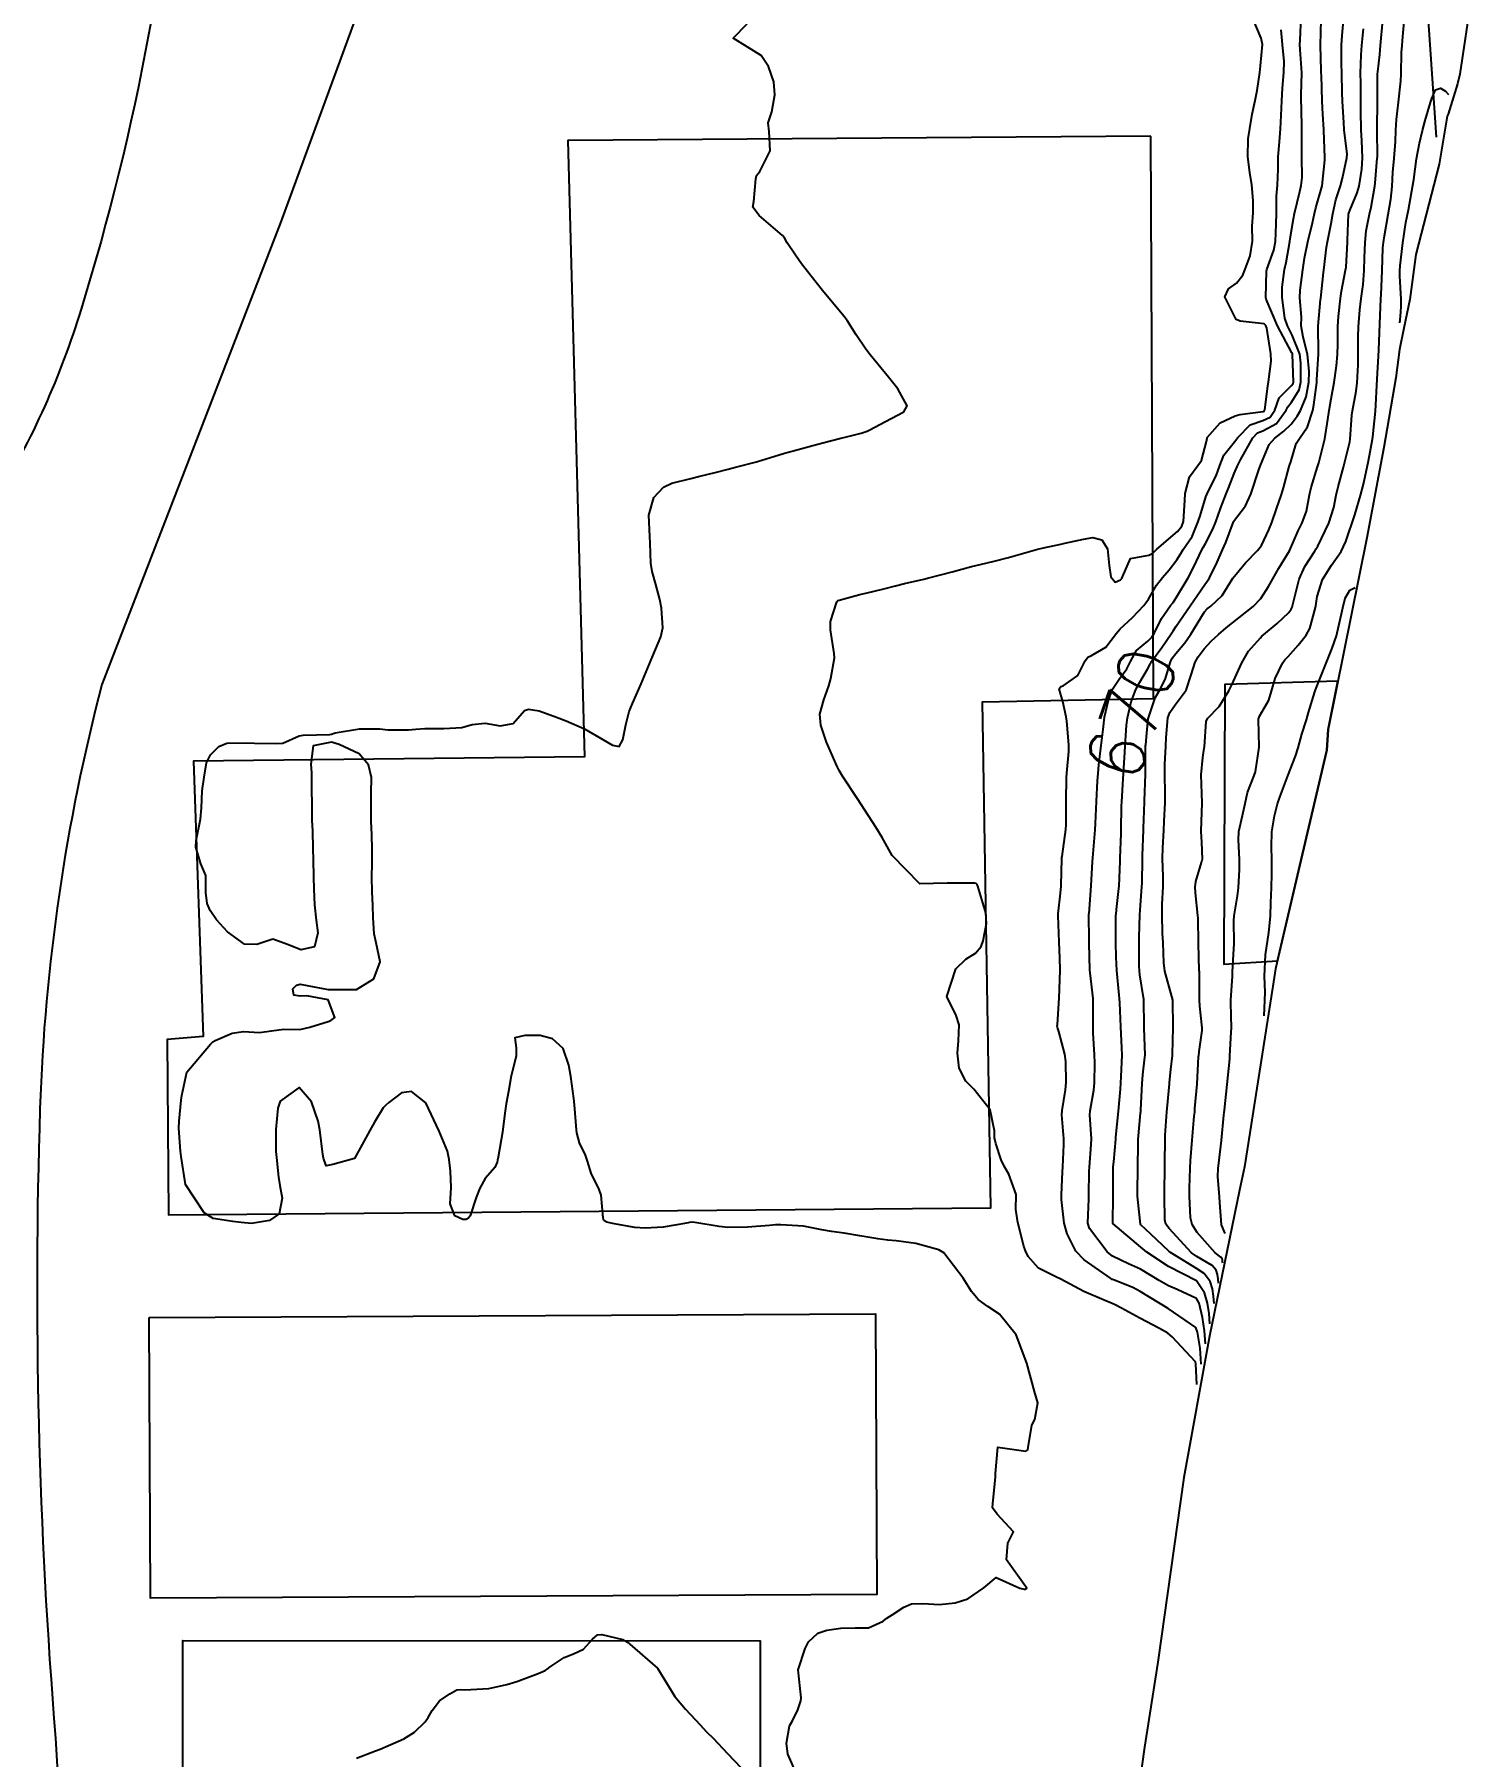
# Model space of a CAD drawing. Header units: metres. Extents: x 292545 to 299085, y 7450245 to 7463078.
# Drawn here: x 296323.2 to 296425.4, y 7457459 to 7457581.5 of the extents above; entities that cross this region are included whole.
import ezdxf
from ezdxf.enums import TextEntityAlignment as Align

# ---------------------------------------------------------------- set-up
doc = ezdxf.new("R2010")
doc.units = ezdxf.units.M
for name, color, linetype in [('Area', 45, 'Continuous'), ('Cotas', 45, 'Continuous'), ('Curvas de Nivel 1m', 11, 'Continuous'), ('Curvas de Nivel 5m', 15, 'Continuous'), ('Edificações', 30, 'Continuous'), ('Vias Primárias', 230, 'Continuous')]:
    doc.layers.add(name, color=color, linetype=linetype)
doc.styles.add('Style-STANDARD', font='STANDARD.shx')

msp = doc.modelspace()

# ---------------------------------------------------------------- linework, layer by layer
at = {"layer": 'Area'}
msp.add_polyline3d([(296425.39, 7457584.26, 678.91), (296424.54, 7457578.68, 677.79), (296424.38, 7457578.01, 678.03), (296423.71, 7457575.85, 675.01), (296423.65, 7457575.7, 675.85), (296423.07, 7457572.3, 674.47), (296421.42, 7457565.86, 673.89), (296420.99, 7457562.66, 673.6), (296420.57, 7457560.62, 673.49), (296420.26, 7457559.1, 673.39), (296420, 7457557.09, 673.34), (296419.14, 7457552.13, 673.17), (296417.93, 7457545.71, 680.85), (296415.18, 7457532.09, 690.91), (296415.08, 7457530.62, 690.82), (296411.45, 7457515.07, 690.03), (296411.26, 7457513.83, 674.67), (296410.31, 7457507.77, 674.33), (296409.23, 7457500.97, 673.93), (296408.87, 7457499.32, 673.85), (296406.74, 7457488.94, 676.63), (296404.92, 7457478.88, 667.1), (296403.06, 7457465.75, 668.63), (296402.11, 7457459.71, 667.44), (296401.34, 7457454.13, 676.14)], dxfattribs=at)
at = {"layer": 'Curvas de Nivel 1m', "flags": 128}
for points, elevation in [([(296377.4, 7457457.76), (296376.76, 7457459.21), (296376.65, 7457459.99), (296376.87, 7457461.21), (296377.07, 7457461.58), (296377.46, 7457462.35), (296377.67, 7457462.99), (296377.69, 7457463.2), (296377.49, 7457465.2), (296377.99, 7457466.72), (296378.21, 7457467.19), (296378.89, 7457467.82), (296379.53, 7457468.02), (296380.52, 7457468.17), (296381.53, 7457468.18), (296382.48, 7457468.19), (296383.54, 7457468.67), (296383.79, 7457468.87), (296384.16, 7457469.12), (296384.99, 7457469.67), (296385.55, 7457469.9), (296386.36, 7457469.91), (296387.55, 7457469.86), (296388.65, 7457469.97), (296389.55, 7457470.25), (296390.68, 7457471.04), (296391.57, 7457471.78), (296393.25, 7457471.01), (296393.56, 7457470.93), (296393.64, 7457470.93), (296393.74, 7457471.01), (296393.57, 7457471.26), (296392.3, 7457473.02), (296392.4, 7457474.22), (296392.8, 7457475.02), (296391.63, 7457476.27), (296391.32, 7457476.73), (296391.34, 7457477.03), (296391.53, 7457478.91), (296391.53, 7457479.03), (296391.53, 7457479.16), (296391.68, 7457481.03), (296393.68, 7457480.75), (296393.83, 7457480.86), (296393.84, 7457481.01), (296394.11, 7457482.6), (296394.31, 7457483), (296394.53, 7457484.19), (296394.29, 7457485), (296393.75, 7457487.01), (296392.99, 7457489.02), (296391.8, 7457490.5), (296390.98, 7457491.04), (296390.29, 7457491.54), (296389.81, 7457492.12), (296389.23, 7457493.07), (296387.84, 7457494.87), (296387.5, 7457495.08), (296385.86, 7457495.53), (296384.46, 7457495.72), (296383.86, 7457495.76), (296383.15, 7457495.85), (296381.86, 7457496.08), (296380.76, 7457496.27), (296379.86, 7457496.38), (296379.18, 7457496.49), (296377.87, 7457496.76), (296376.24, 7457496.85), (296375.87, 7457496.84), (296375.45, 7457496.81), (296373.87, 7457496.68), (296372.47, 7457496.66), (296371.87, 7457496.73), (296370.14, 7457497.02), (296369.87, 7457497.03), (296369.54, 7457496.97), (296367.87, 7457496.69), (296366.59, 7457496.61), (296365.87, 7457496.67), (296364.27, 7457496.95), (296363.87, 7457497.04), (296363.66, 7457497.16), (296363.61, 7457497.36), (296363.47, 7457498.95), (296363.33, 7457499.37), (296362.76, 7457500.53), (296362.5, 7457501.38), (296362.35, 7457501.81), (296361.94, 7457502.68), (296361.75, 7457503.39), (296361.72, 7457503.62), (296361.57, 7457505.39), (296361.53, 7457505.84), (296361.32, 7457507.4), (296361.18, 7457508.21), (296360.76, 7457509.4), (296360.02, 7457510.09), (296359.13, 7457510.32), (296358.03, 7457510.32), (296357.32, 7457510.14), (296357.42, 7457509.44), (296357.42, 7457508.85), (296357.07, 7457507.44), (296356.87, 7457506.34), (296356.72, 7457505.45), (296356.62, 7457504.79), (296356.45, 7457503.45), (296356.14, 7457501.67), (296356.1, 7457501.46), (296356.07, 7457501.31), (296355.91, 7457500.93), (296355.22, 7457500.15), (296354.85, 7457499.47), (296354.57, 7457498.79), (296354.15, 7457497.48), (296354.03, 7457497.32), (296353.87, 7457497.23), (296353.62, 7457497.24), (296353.07, 7457497.49), (296352.74, 7457498.35), (296352.8, 7457499.5), (296352.75, 7457500.66), (296352.65, 7457501.5), (296352.53, 7457502.1), (296351.94, 7457503.51), (296351, 7457505.52), (296349.98, 7457506.34), (296349.28, 7457506.23), (296348.37, 7457505.55), (296348.15, 7457505.37), (296347.97, 7457505.18), (296347.35, 7457504.16), (296347.02, 7457503.56), (296345.92, 7457501.58), (296344.38, 7457501.14), (296343.92, 7457501.04), (296343.71, 7457501.6), (296343.68, 7457501.85), (296343.47, 7457503.6), (296343.33, 7457504.23), (296342.87, 7457505.61), (296341.98, 7457506.62), (296340.64, 7457505.64), (296340.46, 7457505.15), (296340.34, 7457503.64), (296340.34, 7457502.06), (296340.37, 7457501.64), (296340.51, 7457500.24), (296340.61, 7457499.64), (296340.79, 7457498.74), (296340.56, 7457497.64), (296339.87, 7457497.16), (296338.59, 7457496.94), (296337.87, 7457497.01), (296337.27, 7457497.08), (296335.87, 7457497.3), (296335.23, 7457497.71), (296333.9, 7457499.72), (296333.59, 7457501.72), (296333.55, 7457502.1), (296333.44, 7457503.73), (296333.45, 7457504.23), (296333.6, 7457505.72), (296333.65, 7457506.05), (296333.99, 7457507.72), (296335.69, 7457509.69), (296335.85, 7457509.86), (296336.02, 7457509.96), (296337.22, 7457510.48), (296338.03, 7457510.61), (296339.16, 7457510.52), (296340.03, 7457510.65), (296340.89, 7457510.77), (296342.03, 7457510.75), (296342.74, 7457510.9), (296344.04, 7457511.32), (296344.25, 7457511.39), (296344.53, 7457511.6), (296344.06, 7457512.85), (296342.53, 7457513.14), (296342.06, 7457513.12), (296341.61, 7457513.18), (296341.55, 7457513.63), (296341.8, 7457513.89), (296342.07, 7457513.98), (296344.06, 7457513.6), (296346.06, 7457513.58), (296347.29, 7457514.35), (296347.76, 7457515.56), (296347.46, 7457516.91), (296347.33, 7457517.56), (296347.26, 7457518.7), (296347.22, 7457519.56), (296347.18, 7457520.54), (296347.16, 7457521.57), (296347.17, 7457522.57), (296347.18, 7457523.56), (296347.16, 7457524.59), (296347.12, 7457525.56), (296347.11, 7457526.67), (296347.12, 7457527.56), (296347.13, 7457528.67), (296346.93, 7457529.56), (296346.26, 7457530.34), (296344.84, 7457531.02), (296344.28, 7457531.18), (296342.98, 7457530.91), (296342.82, 7457529.61), (296342.87, 7457528.99), (296342.87, 7457527.61), (296342.88, 7457526.96), (296342.9, 7457525.61), (296342.93, 7457524.88), (296342.97, 7457523.61), (296342.99, 7457522.8), (296343.02, 7457521.61), (296343.04, 7457520.72), (296343.09, 7457519.61), (296343.21, 7457518.52), (296343.31, 7457517.61), (296343.09, 7457516.63), (296342.1, 7457516.41), (296341.24, 7457516.77), (296340.11, 7457517.17), (296338.97, 7457516.79), (296338.1, 7457516.81), (296336.88, 7457517.68), (296336.12, 7457518.54), (296335.65, 7457519.22), (296335.44, 7457519.7), (296335.36, 7457520.49), (296335.34, 7457521.7), (296334.99, 7457522.52), (296334.63, 7457523.71), (296334.66, 7457524.18), (296334.96, 7457525.71), (296335.03, 7457526.52), (296335.1, 7457527.71), (296335.23, 7457528.69), (296335.4, 7457529.7), (296335.68, 7457530.28), (296336.27, 7457530.88), (296336.85, 7457531.11), (296338.27, 7457531.14), (296338.82, 7457531.12), (296340.27, 7457531.08), (296340.82, 7457531.1), (296341.99, 7457531.62), (296342.28, 7457531.67), (296344.16, 7457531.73), (296344.28, 7457531.76), (296344.54, 7457531.85), (296346.29, 7457532.12), (296347.73, 7457532.12), (296348.29, 7457532.06), (296349.77, 7457532.05), (296350.29, 7457532.1), (296350.92, 7457532.15), (296352.29, 7457532.15), (296353.55, 7457532.23), (296354.29, 7457532.44), (296355.23, 7457532.53), (296356.29, 7457532.34), (296357.22, 7457532.51), (296358.02, 7457533.43), (296358.3, 7457533.52), (296359.06, 7457533.42), (296360.3, 7457532.96), (296360.99, 7457532.7), (296362.28, 7457532.14), (296363.59, 7457531.37), (296364.27, 7457530.96), (296364.74, 7457530.88), (296365.01, 7457531.35), (296365.22, 7457532.42), (296365.46, 7457533.35), (296365.71, 7457533.94), (296366.32, 7457535.34), (296366.92, 7457536.76), (296367.15, 7457537.33), (296367.72, 7457538.67), (296367.86, 7457539.32), (296367.77, 7457540.7), (296367.64, 7457541.32), (296367.35, 7457542.39), (296367.1, 7457543.33), (296367.01, 7457543.91), (296366.96, 7457545.33), (296366.94, 7457545.82), (296366.87, 7457547.33), (296367.22, 7457548.59), (296367.9, 7457549.32), (296368.5, 7457549.59), (296369.85, 7457549.94), (296370.5, 7457550.1), (296371.59, 7457550.36), (296372.51, 7457550.59), (296373.03, 7457550.73), (296374.51, 7457551.13), (296374.6, 7457551.15), (296374.9, 7457551.24), (296376.13, 7457551.61), (296376.52, 7457551.73), (296377.23, 7457551.92), (296378.52, 7457552.27), (296379.24, 7457552.47), (296380.53, 7457552.8), (296380.82, 7457552.88), (296381.96, 7457553.16), (296382.39, 7457553.3), (296382.54, 7457553.37), (296383.69, 7457553.99), (296384.55, 7457554.44), (296384.99, 7457554.68), (296385.23, 7457555.11), (296384.57, 7457556.32), (296383.92, 7457557.13), (296382.61, 7457558.74), (296382.3, 7457559.14), (296381.62, 7457560.16), (296380.97, 7457561.16), (296380.83, 7457561.36), (296380.64, 7457561.59), (296379.32, 7457563.18), (296378.66, 7457563.99), (296377.72, 7457565.2), (296377.29, 7457565.81), (296376.7, 7457566.69), (296376.52, 7457567.04), (296376.38, 7457567.21), (296374.72, 7457568.65), (296374.27, 7457569.24), (296374.34, 7457569.64), (296374.47, 7457571.24), (296374.51, 7457571.49), (296374.76, 7457571.77), (296375.49, 7457573.23), (296375.42, 7457574.61), (296375.35, 7457575.23), (296375.61, 7457576.02), (296375.83, 7457577.22), (296375.75, 7457578.14), (296375.38, 7457579.23), (296374.85, 7457580.03), (296372.87, 7457581.26), (296373.86, 7457582.27)], 667), ([(296405.85, 7457485.5), (296405.78, 7457486.97), (296405.76, 7457487.11), (296404.08, 7457488.89), (296403.78, 7457489.14), (296403.19, 7457489.49), (296401.79, 7457490.21), (296400.49, 7457490.93), (296400.03, 7457491.16), (296399.81, 7457491.26), (296399.25, 7457491.5), (296397.81, 7457492.1), (296396.18, 7457492.98), (296395.82, 7457493.15), (296394.59, 7457493.76), (296393.84, 7457494.61), (296393.65, 7457495.01), (296393.54, 7457495.33), (296393.11, 7457497.02), (296392.96, 7457497.94), (296393, 7457499.02), (296392.48, 7457500.46), (296392.13, 7457501.03), (296391.93, 7457501.48), (296391.54, 7457502.64), (296391.46, 7457503.03), (296391.44, 7457503.54), (296391.14, 7457505.04), (296389.98, 7457506.49), (296389.41, 7457507.06), (296388.93, 7457508), (296388.81, 7457509.07), (296388.88, 7457509.93), (296388.94, 7457511.07), (296388.73, 7457511.75), (296388.06, 7457513.08), (296388.7, 7457515.07), (296389.41, 7457515.74), (296390.1, 7457516.17), (296390.51, 7457516.64), (296390.64, 7457517.04), (296390.88, 7457518.29), (296390.84, 7457519.04), (296390.26, 7457520.94), (296390.22, 7457521.05), (296390.15, 7457521.12), (296390.06, 7457521.15), (296388.15, 7457521.16), (296388.08, 7457521.16), (296386.15, 7457521.1), (296384.18, 7457523.12), (296383.46, 7457524.4), (296383, 7457525.14), (296382.22, 7457526.35), (296381.7, 7457527.16), (296380.65, 7457528.77), (296380.4, 7457529.17), (296380.26, 7457529.44), (296379.49, 7457531.18), (296379.09, 7457532.38), (296379.03, 7457533.18), (296379.3, 7457534.2), (296379.66, 7457535.18), (296379.8, 7457535.7), (296380.06, 7457537.17), (296380.05, 7457537.48), (296379.78, 7457539.18), (296379.79, 7457539.76), (296380.24, 7457541.17), (296380.31, 7457541.25), (296380.39, 7457541.28), (296381.88, 7457541.68), (296382.4, 7457541.81), (296383.48, 7457542.06), (296384.41, 7457542.3), (296385.06, 7457542.47), (296386.42, 7457542.77), (296386.68, 7457542.84), (296387.62, 7457543.08), (296388.43, 7457543.29), (296389.82, 7457543.67), (296390.43, 7457543.82), (296391.42, 7457544.05), (296392.44, 7457544.32), (296394.27, 7457544.83), (296394.44, 7457544.88), (296394.54, 7457544.91), (296394.94, 7457545), (296396.17, 7457545.26), (296396.45, 7457545.33), (296397.78, 7457545.63), (296398.45, 7457545.73), (296399.08, 7457545.58), (296399.48, 7457544.94), (296399.61, 7457543.75), (296399.73, 7457542.94), (296400.03, 7457542.55), (296400.41, 7457542.73), (296400.52, 7457542.83), (296400.56, 7457542.93), (296401.12, 7457544.24), (296402.44, 7457544.48), (296402.72, 7457544.63), (296403, 7457544.9), (296404.46, 7457546.16), (296404.78, 7457546.55), (296404.89, 7457546.88), (296404.98, 7457548.38), (296405.02, 7457548.87), (296405.32, 7457550.05), (296405.91, 7457550.87), (296406.17, 7457551.21), (296406.53, 7457552.57), (296406.58, 7457552.81), (296406.59, 7457552.86), (296407.5, 7457553.9), (296408.56, 7457554.4), (296408.91, 7457554.49), (296410.56, 7457554.7), (296410.64, 7457554.73), (296410.68, 7457554.81), (296410.89, 7457556.5), (296410.95, 7457556.81), (296411.13, 7457558.27), (296411.1, 7457558.81), (296410.82, 7457560.62), (296410.74, 7457560.81), (296410.63, 7457560.94), (296408.92, 7457561.12), (296408.64, 7457561.25), (296407.84, 7457562.85), (296408.09, 7457563.42), (296408.67, 7457563.82), (296409.11, 7457564.4), (296409.29, 7457564.83), (296409.64, 7457565.77), (296409.81, 7457566.82), (296409.78, 7457567.89), (296409.85, 7457568.82), (296409.86, 7457569.7), (296409.75, 7457570.83), (296409.62, 7457571.69), (296409.46, 7457572.82), (296409.5, 7457574.1), (296409.61, 7457574.82), (296409.79, 7457575.84), (296409.99, 7457576.82), (296410.13, 7457577.52), (296410.32, 7457578.82), (296410.38, 7457579.28), (296410.51, 7457580.81), (296410.43, 7457581.26), (296409.76, 7457582.82)], 668), ([(296406.77, 7457489.82), (296406.72, 7457490.54), (296406.61, 7457491.28), (296406.39, 7457492.01), (296405.82, 7457492.87), (296403.83, 7457493.88), (296402.29, 7457494.91), (296401.85, 7457495.26), (296399.87, 7457496.94), (296399.9, 7457498.94), (296399.9, 7457499.67), (296399.89, 7457500.94), (296399.89, 7457500.97), (296399.93, 7457501.34), (296400.07, 7457502.94), (296400.09, 7457503.08), (296400.27, 7457504.94), (296400.41, 7457506.51), (296400.44, 7457506.93), (296400.47, 7457507.4), (296400.53, 7457508.93), (296400.52, 7457509.44), (296400.44, 7457510.93), (296400.36, 7457512.63), (296400.34, 7457512.94), (296400.32, 7457513.19), (296400.16, 7457514.94), (296400.1, 7457515.9), (296400.07, 7457516.93), (296400.09, 7457518.89), (296400.1, 7457518.93), (296400.14, 7457519.29), (296400.3, 7457520.78), (296400.31, 7457520.93), (296400.4, 7457522.71), (296400.4, 7457522.93), (296400.45, 7457524.68), (296400.45, 7457524.93), (296400.49, 7457526.66), (296400.5, 7457526.93), (296400.6, 7457528.58), (296400.62, 7457528.93), (296400.72, 7457530.47), (296400.75, 7457530.93), (296400.84, 7457532.38), (296400.9, 7457532.92), (296401.17, 7457534.06), (296401.5, 7457534.92), (296401.8, 7457535.44), (296402.34, 7457536.37), (296402.52, 7457536.73), (296402.63, 7457536.91), (296403.35, 7457537.91), (296404.02, 7457538.89), (296404.16, 7457539.11), (296404.38, 7457539.43), (296405.36, 7457540.88), (296406.41, 7457542.4), (296406.61, 7457542.66), (296406.75, 7457542.86), (296407.3, 7457543.99), (296407.68, 7457544.85), (296407.91, 7457545.39), (296408.45, 7457546.84), (296408.46, 7457546.87), (296409.31, 7457548), (296409.68, 7457548.82), (296410.26, 7457550.56), (296410.36, 7457550.81), (296410.52, 7457551.21), (296410.98, 7457552.35), (296411.39, 7457552.8), (296412.03, 7457553.3), (296412.55, 7457553.79), (296412.98, 7457554.36), (296413.21, 7457554.78), (296413.61, 7457555.74), (296413.8, 7457556.78), (296413.83, 7457557.54), (296413.72, 7457558.78), (296413.41, 7457559.99), (296413.27, 7457560.78), (296413.28, 7457561.42), (296413.18, 7457562.78), (296413.19, 7457563.32), (296413.39, 7457564.78), (296413.51, 7457565.6), (296413.75, 7457566.77), (296414.07, 7457568.12), (296414.22, 7457568.77), (296414.32, 7457569.18), (296414.75, 7457570.76), (296414.96, 7457572.57), (296414.96, 7457572.76), (296414.87, 7457574.68), (296414.87, 7457574.76), (296414.81, 7457575.85), (296414.77, 7457576.76), (296414.7, 7457578.62), (296414.69, 7457578.76), (296414.69, 7457578.92), (296414.64, 7457580.76), (296414.68, 7457582.56)], 671), ([(296407.08, 7457491.26), (296407.04, 7457491.78), (296406.96, 7457492.3), (296406.8, 7457492.82), (296406.36, 7457493.39), (296405.83, 7457493.75), (296403.98, 7457494.89), (296403.84, 7457494.99), (296402.58, 7457496.19), (296401.87, 7457496.84), (296401.83, 7457496.91), (296401.64, 7457498.66), (296401.63, 7457498.91), (296401.63, 7457499.18), (296401.65, 7457500.91), (296401.66, 7457502.63), (296401.67, 7457502.91), (296401.84, 7457504.79), (296401.85, 7457504.91), (296401.86, 7457505.02), (296401.95, 7457506.91), (296402, 7457507.52), (296402.15, 7457508.77), (296402.16, 7457508.91), (296402.09, 7457510.85), (296402.09, 7457510.91), (296402.08, 7457512.89), (296402.08, 7457512.91), (296402.06, 7457513.01), (296401.8, 7457514.63), (296401.77, 7457514.91), (296401.75, 7457515.25), (296401.73, 7457516.91), (296401.74, 7457517.3), (296401.79, 7457518.91), (296401.81, 7457519.24), (296401.94, 7457520.91), (296401.95, 7457521.12), (296401.97, 7457522.91), (296401.97, 7457523.13), (296402.04, 7457524.91), (296402.05, 7457525.07), (296402.13, 7457526.91), (296402.13, 7457527.01), (296402.18, 7457528.91), (296402.18, 7457528.99), (296402.2, 7457530.91), (296402.21, 7457530.98), (296402.29, 7457531.83), (296402.38, 7457532.83), (296402.4, 7457532.91), (296402.89, 7457534.33), (296403.2, 7457534.9), (296403.58, 7457535.64), (296403.96, 7457536.89), (296404.09, 7457537.15), (296404.35, 7457537.48), (296405, 7457538.24), (296405.42, 7457538.87), (296406.39, 7457540.46), (296406.58, 7457540.67), (296406.83, 7457540.86), (296407.64, 7457541.61), (296408.41, 7457542.84), (296409.31, 7457543.94), (296410.17, 7457544.81), (296410.45, 7457545.18), (296410.97, 7457546.29), (296411.17, 7457546.8), (296411.5, 7457547.77), (296411.86, 7457548.8), (296412.02, 7457549.28), (296412.42, 7457550.79), (296412.44, 7457550.87), (296412.52, 7457551.13), (296412.9, 7457552.42), (296413.14, 7457552.78), (296413.72, 7457553.61), (296414.1, 7457554.77), (296414.17, 7457555.17), (296414.37, 7457556.77), (296414.39, 7457556.97), (296414.49, 7457558.77), (296414.49, 7457558.89), (296414.48, 7457560.76), (296414.65, 7457562.66), (296414.66, 7457562.75), (296414.85, 7457564.58), (296414.87, 7457564.76), (296415.07, 7457566.38), (296415.14, 7457566.76), (296415.4, 7457568.07), (296415.51, 7457568.75), (296415.74, 7457569.75), (296416.06, 7457570.75), (296416.21, 7457571.29), (296416.52, 7457572.74), (296416.53, 7457572.99), (296416.33, 7457574.74), (296416.29, 7457575.26), (296416.21, 7457576.75), (296416.18, 7457577.39), (296416.16, 7457578.75), (296416.14, 7457579.46), (296416.14, 7457580.75), (296416.19, 7457581.43), (296416.29, 7457582.75)], 672), ([(296407.69, 7457494.14), (296407.68, 7457494.23), (296407.67, 7457494.34), (296407.64, 7457494.44), (296407.54, 7457494.55), (296407.14, 7457494.85), (296405.86, 7457496.31), (296405.52, 7457496.87), (296405.4, 7457497.35), (296405.33, 7457498.88), (296405.33, 7457499.45), (296405.37, 7457500.88), (296405.4, 7457501.4), (296405.51, 7457502.87), (296405.66, 7457504.57), (296405.69, 7457504.86), (296405.71, 7457505.12), (296405.87, 7457506.86), (296405.97, 7457508.82), (296405.98, 7457508.86), (296406.02, 7457509.18), (296406.22, 7457510.67), (296406.22, 7457510.86), (296406.06, 7457512.4), (296406.03, 7457512.86), (296406.03, 7457514.81), (296406.03, 7457514.86), (296406.02, 7457514.93), (296405.96, 7457516.86), (296405.93, 7457518.66), (296405.91, 7457518.86), (296405.75, 7457520.47), (296405.73, 7457520.87), (296405.77, 7457521.26), (296406.18, 7457522.63), (296406.23, 7457522.81), (296406.24, 7457522.86), (296406.19, 7457524.06), (296406.16, 7457524.82), (296406.16, 7457524.86), (296406.22, 7457526.86), (296406.16, 7457528.86), (296406.27, 7457530.08), (296406.37, 7457530.76), (296406.38, 7457530.86), (296406.5, 7457532.66), (296406.61, 7457532.86), (296407.44, 7457533.72), (296408.13, 7457534.84), (296408.2, 7457534.97), (296408.33, 7457535.25), (296409.04, 7457536.83), (296409.53, 7457537.65), (296410.37, 7457538.61), (296410.47, 7457538.71), (296410.58, 7457538.81), (296411.56, 7457539.62), (296412.39, 7457540.41), (296412.55, 7457540.63), (296412.62, 7457540.79), (296412.98, 7457542.21), (296413.13, 7457542.78), (296413.53, 7457543.67), (296414.24, 7457544.77), (296414.32, 7457544.9), (296414.45, 7457545.12), (296415.24, 7457546.76), (296415.59, 7457547.87), (296415.76, 7457548.75), (296415.9, 7457549.34), (296416.28, 7457550.74), (296416.52, 7457551.69), (296416.73, 7457552.54), (296416.76, 7457552.74), (296416.87, 7457554.43), (296416.91, 7457554.74), (296417.17, 7457556.14), (296417.24, 7457556.73), (296417.31, 7457558.01), (296417.33, 7457558.73), (296417.32, 7457560.03), (296417.34, 7457560.73), (296417.45, 7457561.93), (296417.54, 7457562.73), (296417.67, 7457563.73), (296417.75, 7457564.73), (296417.78, 7457565.63), (296417.82, 7457566.73), (296417.88, 7457567.56), (296418.12, 7457568.73), (296418.24, 7457569.22), (296418.51, 7457570.72), (296418.53, 7457570.94), (296418.68, 7457572.72), (296418.69, 7457572.81), (296418.68, 7457574.72), (296418.68, 7457574.84), (296418.7, 7457576.72), (296418.7, 7457576.84), (296418.7, 7457578.72), (296418.71, 7457578.86), (296418.86, 7457580.09), (296418.92, 7457580.72), (296419.07, 7457582.53)], 674), ([(296406.16, 7457486.94), (296406.07, 7457488.09), (296405.89, 7457489.21), (296405.78, 7457489.56), (296403.8, 7457490.89), (296401.82, 7457492.12), (296401.29, 7457492.39), (296399.91, 7457492.94), (296399.85, 7457492.96), (296399.82, 7457492.97), (296399.71, 7457493.06), (296397.84, 7457494.37), (296397.23, 7457494.97), (296396.61, 7457496.22), (296396.4, 7457496.97), (296396.21, 7457498.65), (296396.22, 7457498.98), (296396.28, 7457500.61), (296396.3, 7457500.98), (296396.38, 7457502.54), (296396.38, 7457502.98), (296396.25, 7457504.68), (296396.26, 7457504.98), (296396.5, 7457506.46), (296396.55, 7457506.97), (296396.53, 7457508.46), (296396.46, 7457508.98), (296396.03, 7457510.61), (296395.94, 7457510.89), (296395.92, 7457510.98), (296395.93, 7457511.09), (296396.06, 7457512.98), (296396.13, 7457514.94), (296396.13, 7457514.98), (296396.1, 7457515.81), (296396.05, 7457516.98), (296395.97, 7457518.82), (296395.98, 7457518.98), (296396.15, 7457520.44), (296396.19, 7457520.94), (296396.2, 7457520.98), (296396.25, 7457522.91), (296396.25, 7457522.98), (296396.26, 7457523.06), (296396.52, 7457524.98), (296396.54, 7457525.31), (296396.54, 7457526.98), (296396.57, 7457528.66), (296396.59, 7457528.98), (296396.73, 7457530.51), (296396.74, 7457530.98), (296396.59, 7457532.68), (296396.56, 7457532.98), (296396.31, 7457534.08), (296396.05, 7457534.98), (296396.18, 7457535.13), (296396.33, 7457535.19), (296397.38, 7457535.92), (296397.9, 7457536.96), (296398.09, 7457537.22), (296398.35, 7457537.34), (296399.36, 7457537.94), (296400.12, 7457538.93), (296400.38, 7457539.23), (296401.27, 7457540.04), (296402.08, 7457540.91), (296402.22, 7457541.08), (296402.4, 7457541.34), (296402.97, 7457542.34), (296403.39, 7457542.9), (296403.87, 7457543.44), (296404.43, 7457544.14), (296404.71, 7457544.6), (296404.88, 7457544.88), (296405.5, 7457545.82), (296405.95, 7457546.87), (296406.07, 7457547.27), (296406.49, 7457548.62), (296406.55, 7457548.8), (296406.58, 7457548.86), (296407.23, 7457550.13), (296407.48, 7457550.85), (296407.76, 7457551.6), (296408.53, 7457552.54), (296408.76, 7457552.84), (296409.63, 7457553.74), (296410.55, 7457554.05), (296411.07, 7457554.29), (296411.38, 7457554.8), (296411.71, 7457555.66), (296412.58, 7457556.55), (296412.69, 7457556.68), (296412.71, 7457556.79), (296412.64, 7457558.75), (296412.64, 7457558.79), (296412.6, 7457558.87), (296411.59, 7457560.8), (296410.78, 7457562.68), (296410.75, 7457562.81), (296410.81, 7457564.68), (296410.83, 7457564.81), (296411.32, 7457566.18), (296411.44, 7457566.8), (296411.49, 7457568.02), (296411.51, 7457568.8), (296411.52, 7457570.02), (296411.57, 7457570.8), (296411.62, 7457571.94), (296411.64, 7457572.8), (296411.72, 7457573.87), (296411.8, 7457574.8), (296411.85, 7457575.75), (296411.88, 7457576.8), (296411.93, 7457577.7), (296412.04, 7457578.8), (296412.06, 7457579.59), (296411.94, 7457580.8), (296411.84, 7457581.84)], 669), ([(296407.38, 7457492.7), (296407.36, 7457493.01), (296407.32, 7457493.32), (296407.22, 7457493.63), (296406.94, 7457493.96), (296405.84, 7457494.6), (296405.47, 7457494.87), (296403.87, 7457496.59), (296403.65, 7457496.89), (296403.56, 7457497.21), (296403.55, 7457498.89), (296403.55, 7457499.25), (296403.56, 7457500.89), (296403.56, 7457501.26), (296403.58, 7457502.89), (296403.6, 7457503.24), (296403.72, 7457504.89), (296403.73, 7457505.13), (296403.89, 7457506.89), (296403.9, 7457506.98), (296404, 7457507.91), (296404.11, 7457508.89), (296404.11, 7457508.99), (296404.16, 7457510.89), (296404.13, 7457512.83), (296404.12, 7457512.89), (296404.11, 7457512.94), (296404.06, 7457513.1), (296403.57, 7457514.9), (296403.5, 7457515.49), (296403.44, 7457516.9), (296403.41, 7457517.6), (296403.37, 7457518.9), (296403.38, 7457519.66), (296403.44, 7457520.9), (296403.44, 7457521.62), (296403.41, 7457522.9), (296403.42, 7457523.67), (296403.5, 7457524.9), (296403.53, 7457525.57), (296403.59, 7457526.9), (296403.59, 7457527.53), (296403.57, 7457528.9), (296403.57, 7457529.59), (296403.63, 7457530.9), (296403.67, 7457531.51), (296403.79, 7457532.9), (296403.92, 7457533.28), (296404.31, 7457533.83), (296405.08, 7457534.88), (296405.44, 7457535.98), (296405.72, 7457536.87), (296405.95, 7457537.26), (296406.36, 7457537.82), (296406.86, 7457538.36), (296407.38, 7457538.85), (296407.92, 7457539.31), (296408.38, 7457539.66), (296409.85, 7457540.82), (296410.4, 7457541.4), (296410.95, 7457542.26), (296411.24, 7457542.8), (296411.68, 7457543.55), (296412.44, 7457544.79), (296413.04, 7457546.2), (296413.33, 7457546.78), (296413.65, 7457547.61), (296413.86, 7457548.78), (296413.98, 7457549.29), (296414.43, 7457550.77), (296414.45, 7457550.83), (296414.52, 7457551.04), (296414.95, 7457552.76), (296415.17, 7457554.14), (296415.25, 7457554.76), (296415.41, 7457555.59), (296415.62, 7457556.75), (296415.78, 7457557.94), (296415.86, 7457558.75), (296415.88, 7457559.48), (296415.87, 7457560.75), (296415.92, 7457561.46), (296416.07, 7457562.75), (296416.14, 7457563.26), (296416.43, 7457564.74), (296416.46, 7457564.96), (296416.55, 7457566.74), (296416.55, 7457566.89), (296416.63, 7457568.74), (296416.65, 7457568.81), (296416.73, 7457569), (296417.24, 7457570.24), (296417.38, 7457570.73), (296417.57, 7457571.93), (296417.62, 7457572.73), (296417.57, 7457573.94), (296417.54, 7457574.73), (296417.51, 7457576.04), (296417.5, 7457576.73), (296417.5, 7457578.07), (296417.49, 7457578.73), (296417.53, 7457580.06), (296417.58, 7457580.73), (296417.71, 7457581.91)], 673), ([(296420.29, 7457561), (296420.33, 7457561.46), (296420.35, 7457561.82), (296420.37, 7457562.14), (296420.38, 7457562.42), (296420.38, 7457562.69), (296420.29, 7457564.32), (296420.29, 7457564.7), (296420.31, 7457565.06), (296420.49, 7457566.69), (296420.72, 7457568.13), (296420.9, 7457569.04), (296421.28, 7457571.21), (296421.47, 7457572.68), (296421.68, 7457573.79), (296421.89, 7457574.68), (296422.09, 7457575.4), (296422.47, 7457576.67), (296422.55, 7457576.95), (296422.83, 7457577.58), (296423.18, 7457577.69), (296423.53, 7457577.48), (296423.74, 7457577.25)], 676), ([(296410.63, 7457511.71), (296410.71, 7457513.38), (296410.65, 7457514.53), (296410.72, 7457516.05), (296410.96, 7457517.65), (296411.08, 7457518.81), (296411.11, 7457519.78), (296411.15, 7457520.81), (296411.17, 7457521.81), (296411.18, 7457522.81), (296411.15, 7457523.76), (296411.18, 7457524.81), (296411.36, 7457525.95), (296411.59, 7457526.8), (296411.75, 7457527.27), (296412.25, 7457528.6), (296412.32, 7457528.79), (296412.86, 7457530.19), (296413.04, 7457530.78), (296413.31, 7457531.75), (296413.64, 7457532.78), (296413.79, 7457533.28), (296414.23, 7457534.77), (296414.25, 7457534.84), (296414.33, 7457535.01), (296415.48, 7457537.87), (296415.78, 7457538.75), (296416.17, 7457540.53), (296416.22, 7457540.74), (296416.4, 7457541.43), (296416.72, 7457542), (296417.1, 7457542.17)], 676), ([(296346.06, 7457458.93), (296347.42, 7457459.43), (296347.74, 7457459.56), (296349.43, 7457460.3), (296350.19, 7457460.77), (296350.95, 7457461.51), (296351.16, 7457461.8), (296351.45, 7457462.3), (296351.98, 7457462.99), (296352.7, 7457463.5), (296353.2, 7457463.77), (296353.48, 7457463.8), (296353.78, 7457463.79), (296355.48, 7457463.88), (296356.77, 7457464.15), (296357.48, 7457464.38), (296359, 7457464.93), (296359.49, 7457465.16), (296359.64, 7457465.26), (296359.84, 7457465.41), (296360.83, 7457466.07), (296361.5, 7457466.35), (296362.22, 7457466.67), (296362.86, 7457467.38), (296363.21, 7457467.68), (296363.52, 7457467.72), (296365.01, 7457467.35), (296365.35, 7457467.18), (296365.51, 7457467.03), (296367.49, 7457465.32), (296368.72, 7457463.31), (296369.46, 7457462.41), (296370.52, 7457461.28), (296370.97, 7457460.8), (296371.43, 7457460.33), (296372.45, 7457459.26), (296373.41, 7457458.25)], 667)]:
    msp.add_lwpolyline(points, dxfattribs=dict(at, elevation=elevation))
at = {"layer": 'Curvas de Nivel 5m', "flags": 128}
for points, elevation in [([(296406.47, 7457488.38), (296406.39, 7457489.31), (296406.25, 7457490.25), (296406.02, 7457491.29), (296405.81, 7457491.61), (296404.45, 7457492.25), (296403.82, 7457492.52), (296403.16, 7457492.9), (296401.83, 7457493.69), (296400.99, 7457494.08), (296399.84, 7457494.63), (296399.46, 7457494.94), (296398.22, 7457496.6), (296398.09, 7457496.96), (296398.16, 7457498.69), (296398.17, 7457498.96), (296398.19, 7457500.68), (296398.2, 7457500.96), (296398.33, 7457502.56), (296398.34, 7457502.96), (296398.24, 7457504.68), (296398.25, 7457504.96), (296398.51, 7457506.43), (296398.57, 7457506.95), (296398.58, 7457508.38), (296398.57, 7457508.95), (296398.47, 7457510.51), (296398.46, 7457510.96), (296398.48, 7457512.54), (296398.46, 7457512.96), (296398.25, 7457514.78), (296398.24, 7457514.96), (296398.19, 7457516.88), (296398.19, 7457516.96), (296398.19, 7457517.03), (296398.17, 7457518.96), (296398.18, 7457519), (296398.33, 7457520.96), (296398.43, 7457522.7), (296398.44, 7457522.96), (296398.46, 7457523.23), (296398.62, 7457524.95), (296398.64, 7457525.39), (296398.7, 7457526.95), (296398.78, 7457528.42), (296398.82, 7457528.95), (296398.88, 7457529.57), (296399.05, 7457530.95), (296399.17, 7457532.07), (296399.28, 7457532.95), (296399.55, 7457534.17), (296399.84, 7457534.94), (296400.33, 7457535.67), (296400.86, 7457536.4), (296401.12, 7457536.92), (296401.56, 7457537.71), (296402.36, 7457538.37), (296402.64, 7457538.64), (296402.8, 7457538.91), (296403.32, 7457539.97), (296403.98, 7457540.89), (296404.17, 7457541.12), (296404.4, 7457541.49), (296405.23, 7457542.88), (296405.64, 7457543.66), (296406.21, 7457544.86), (296406.29, 7457545.02), (296406.45, 7457545.31), (296406.98, 7457546.33), (296407.2, 7457546.85), (296407.52, 7457547.81), (296407.92, 7457548.85), (296408.09, 7457549.25), (296408.51, 7457550.28), (296408.74, 7457550.84), (296408.95, 7457551.27), (296409.83, 7457552.82), (296410.17, 7457553.18), (296410.54, 7457553.33), (296411.5, 7457553.85), (296412.19, 7457554.79), (296412.32, 7457555.04), (296412.57, 7457555.36), (296413.13, 7457556.23), (296413.24, 7457556.78), (296413.25, 7457558.13), (296413.16, 7457558.78), (296412.62, 7457560.13), (296412.3, 7457560.79), (296412.11, 7457561.33), (296411.91, 7457562.8), (296411.92, 7457563.55), (296412.09, 7457564.8), (296412.2, 7457565.29), (296412.46, 7457566.79), (296412.49, 7457567.01), (296412.72, 7457568.41), (296412.8, 7457568.79), (296413.18, 7457570.35), (296413.27, 7457570.78), (296413.33, 7457571.35), (296413.32, 7457572.78), (296413.31, 7457573.32), (296413.32, 7457574.78), (296413.28, 7457576.32), (296413.26, 7457576.78), (296413.27, 7457577.23), (296413.32, 7457578.78), (296413.2, 7457580.45), (296413.18, 7457580.79), (296413.19, 7457581.1), (296413.27, 7457582.78)], 670), ([(296407.86, 7457496.24), (296407.59, 7457496.84), (296407.48, 7457498.44), (296407.46, 7457498.85), (296407.34, 7457500.28), (296407.35, 7457500.85), (296407.54, 7457502.45), (296407.59, 7457502.85), (296407.77, 7457504.66), (296407.79, 7457504.84), (296407.81, 7457505), (296407.99, 7457506.84), (296408.19, 7457508.66), (296408.2, 7457508.84), (296408.29, 7457510.58), (296408.3, 7457510.84), (296408.27, 7457512.63), (296408.27, 7457512.84), (296408.37, 7457514.54), (296408.39, 7457514.84), (296408.47, 7457516.47), (296408.49, 7457516.84), (296408.47, 7457518.5), (296408.49, 7457518.84), (296408.73, 7457520.25), (296408.8, 7457520.83), (296408.88, 7457522.12), (296408.89, 7457522.83), (296408.8, 7457524.23), (296408.83, 7457524.83), (296409.09, 7457525.96), (296409.27, 7457526.83), (296409.45, 7457527.61), (296409.93, 7457528.82), (296410.01, 7457529.07), (296410.27, 7457530.82), (296410.24, 7457532.81), (296410.31, 7457533.02), (296410.96, 7457534.16), (296411.16, 7457534.8), (296411.42, 7457535.71), (296411.93, 7457536.79), (296412.11, 7457537.03), (296412.35, 7457537.28), (296413.06, 7457538.09), (296413.62, 7457538.78), (296413.88, 7457539.27), (296414.28, 7457540.77), (296414.3, 7457540.87), (296414.4, 7457541.53), (296414.79, 7457542.76), (296415.42, 7457543.76), (296416.11, 7457544.75), (296416.45, 7457545.46), (296417.09, 7457547.35), (296417.49, 7457548.73), (296417.69, 7457549.53), (296417.96, 7457550.73), (296418.05, 7457551.19), (296418.33, 7457552.72), (296418.36, 7457552.9), (296418.56, 7457554.72), (296418.68, 7457556.99), (296418.78, 7457559.07), (296418.86, 7457560.94), (296418.94, 7457562.72), (296418.95, 7457563.01), (296419.02, 7457564.71), (296419.08, 7457566.33), (296419.12, 7457566.71), (296419.19, 7457567.2), (296419.46, 7457568.71), (296419.64, 7457569.81), (296419.73, 7457570.71), (296419.79, 7457571.73), (296419.87, 7457572.7), (296419.98, 7457573.9), (296420.01, 7457574.7), (296420.05, 7457575.46), (296420.18, 7457576.7), (296420.35, 7457578.21), (296420.38, 7457578.7), (296420.41, 7457580.25), (296420.45, 7457580.7), (296420.48, 7457581.09), (296420.62, 7457582.69)], 675)]:
    msp.add_lwpolyline(points, dxfattribs=dict(at, elevation=elevation))
at = {"layer": 'Edificações'}
for points in [[(296402.56, 7457574.28), (296361.11, 7457573.98), (296362.29, 7457530.14), (296334.48, 7457529.83), (296335.17, 7457510.24), (296332.6, 7457510.04), (296332.7, 7457497.57), (296391.18, 7457498.06), (296390.59, 7457534.06), (296402.76, 7457534.28)], [(296331.31, 7457490.25), (296382.99, 7457490.52), (296383.09, 7457470.57), (296331.41, 7457470.3)]]:
    msp.add_lwpolyline(points, close=True, dxfattribs=at)
for points, elevation in [([(296415.88, 7457535.53), (296407.84, 7457535.29), (296407.76, 7457515.4), (296411.58, 7457515.62), (296413.27, 7457522.84), (296415.08, 7457530.62), (296415.08, 7457530.62), (296415.13, 7457531.35), (296415.18, 7457532.09)], 688.37), ([(296398.36, 7457439.42), (296333.72, 7457439.41), (296333.72, 7457467.28), (296374.78, 7457467.27), (296374.77, 7457454.91), (296401.47, 7457455.05), (296401.34, 7457454.13), (296400.56, 7457451), (296399.77, 7457447.86), (296399.24, 7457445.42), (296398.71, 7457442.98), (296398.36, 7457439.42)], 672.26)]:
    msp.add_lwpolyline(points, close=True, dxfattribs=dict(at, elevation=elevation))
at = {"layer": 'Vias Primárias'}
msp.add_lwpolyline([(296272.97, 7457691.69), (296273.06, 7457692.51), (296273.54, 7457693.37), (296274.87, 7457694.29), (296276.41, 7457695), (296303.64, 7457690.54, -0.190835), (296315.04, 7457682.4), (296316.8, 7457678.68, -0.05687), (296319.32, 7457671.26), (296322.11, 7457663.32), (296328.25, 7457641.58, -0.052569), (296329.66, 7457633.33, 0.055144), (296331.23, 7457624.45, -0.087997), (296333.77, 7457601.42, -0.058414), (296326.48, 7457561.98, -0.061342), (296320.42, 7457548.47, 0.074747), (296317.88, 7457542.37, 0.066156), (296315.66, 7457522.98, 0.020707), (296317.17, 7457497.82), (296316.92, 7457477.42), (296317.61, 7457443.7)], format="xyb", dxfattribs=at)
at = {"layer": 'Vias Primárias', "elevation": 677.79}
msp.add_lwpolyline([(296422.9, 7457574.22), (296421.53, 7457593.99), (296417.25, 7457631.18), (296414.77, 7457647.79, 0.111509), (296408.52, 7457657.63, 0.375818), (296376.45, 7457656.36, 0.143379), (296370.42, 7457644.71), (296351.47, 7457597.64), (296340.69, 7457568.18), (296327.96, 7457535.29, 0.055904), (296323.55, 7457505.11, 0.028683), (296324.66, 7457460.35), (296328.34, 7457397.79), (296332.8, 7457363.7), (296338.67, 7457341.63), (296344.49, 7457313.43), (296351.24, 7457281.48), (296354.06, 7457266.96)], format="xyb", dxfattribs=at)

# ---------------------------------------------------------------- texts
at = {"layer": 'Cotas', "style": 'Style-STANDARD'}
msp.add_text('670', height=4, rotation=70.9404, dxfattribs=at).set_placement((296401.19, 7457533.21, 670), align=Align.MIDDLE_CENTER)

doc.saveas('drawing.dxf')
